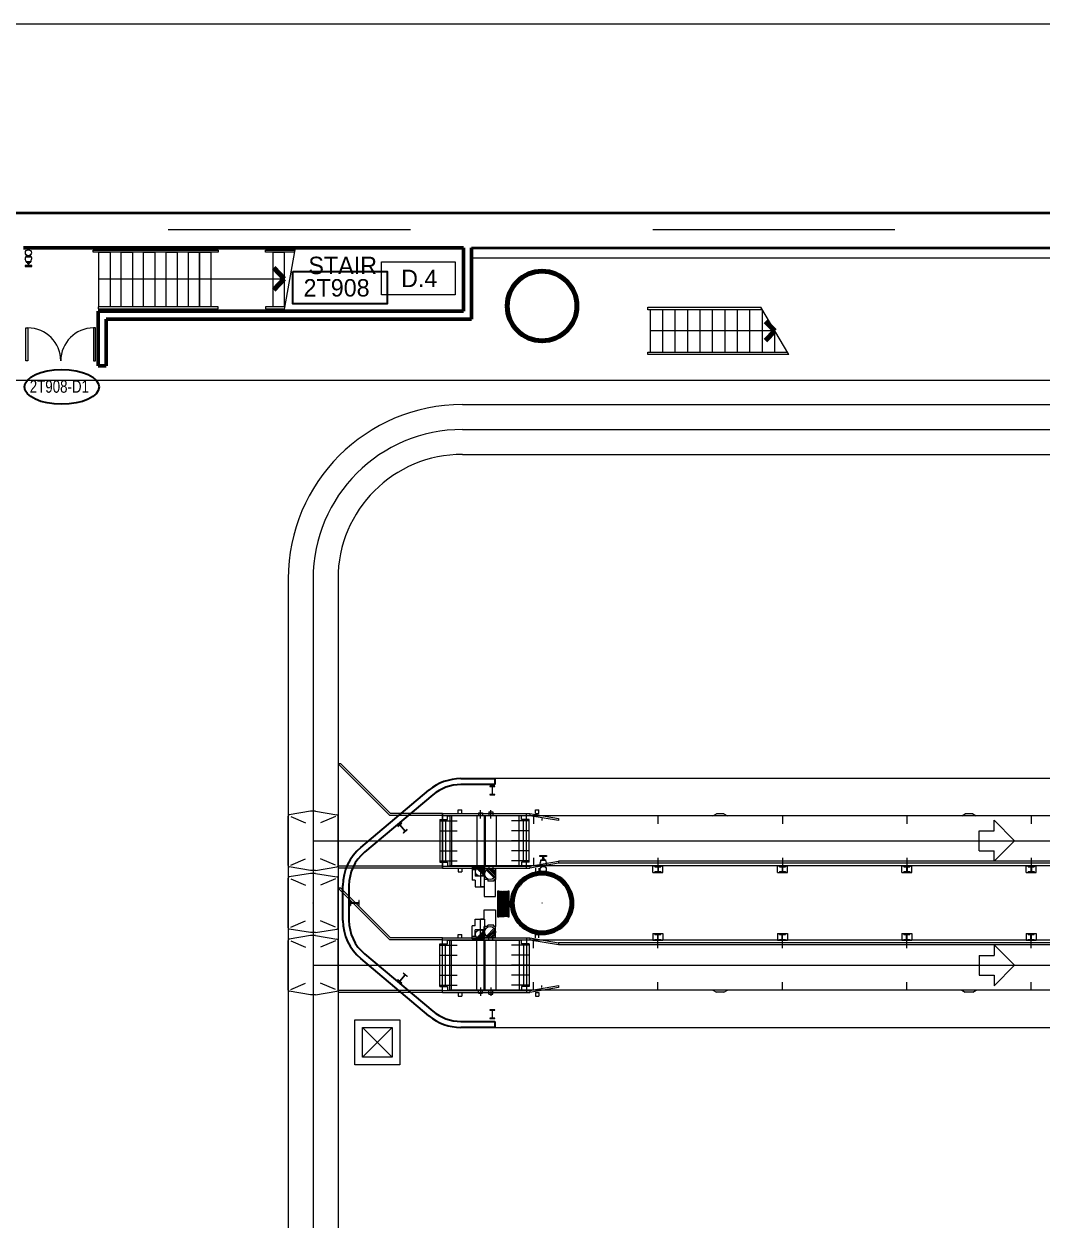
# Model space of a CAD drawing. Header units: metres. Extents: x 1807 to 3745, y 842 to 1968.
# Drawn here: x 3439.59 to 3460.05, y 1565.63 to 1589.67 of the extents above; entities that cross this region are included whole.
import ezdxf
from ezdxf.enums import TextEntityAlignment as Align

# ---------------------------------------------------------------- set-up
doc = ezdxf.new("R2010")
doc.units = ezdxf.units.M
doc.header["$MEASUREMENT"] = 0
doc.linetypes.add('DGN1', pattern=[7.299439, 0, -7.299439])
doc.linetypes.add('DGN2', pattern=[9.732586, 4.866293, -4.866293])
doc.layers.get('0').update_dxf_attribs({"lineweight": 0})
for name, color, linetype, lineweight in [('Level 1', 7, 'Continuous', 0), ('Level 31', 7, 'Continuous', 0), ('Level 33', 7, 'Continuous', 0), ('Primary Door', 7, 'Continuous', 0), ('TRIRIGA DOOR BOX', 7, 'Continuous', 0)]:
    doc.layers.add(name, color=color, linetype=linetype, lineweight=lineweight)
doc.styles.add('Style-CHAR_FAST_FONT', font='CHAR_FAST_FONT.shx', dxfattribs={"height": 0.2})

# ---------------------------------------------------------------- blocks, each defined once
blk = doc.blocks.new('AnonymusCell_224')
at = {"layer": 'Primary Door', "color": 7, "linetype": 'Continuous', "lineweight": 30}
blk.add_ellipse((0, 0), major_axis=(0.75, 0), ratio=0.466667, dxfattribs=at)
at = {"layer": 'Primary Door', "color": 7, "linetype": 'Continuous', "lineweight": 30, "style": 'Style-CHAR_FAST_FONT', "width": 0.799986}
blk.add_text('2T908-D1', height=0.25, dxfattribs=at).set_placement((-0.643, 0.133), align=Align.TOP_LEFT)
blk = doc.blocks.new('RFNUM4_8')
at = {"layer": 'Level 33', "color": 7, "linetype": 'Continuous', "lineweight": 13}
blk.add_lwpolyline([(0.00222, -0.00221), (-0.00763, -0.00221), (-0.00763, 0.00221), (0.00222, 0.00221)], close=True, dxfattribs=at)
at = {"layer": 'Level 33', "color": 7, "linetype": 'Continuous', "lineweight": 13, "style": 'Style-CHAR_FAST_FONT'}
blk.add_text(' D.4', height=0.002333, rotation=180, dxfattribs=at).set_placement((-0.00238, 0), align=Align.MIDDLE_CENTER)

msp = doc.modelspace()

# ---------------------------------------------------------------- linework, layer by layer
at = {"layer": 'Level 1', "color": 7, "linetype": 'Continuous', "lineweight": 13}
for p, q in [((3405.77, 1589.67), (3524.2, 1589.67)), ((3452.127, 1583.925), (3452.127, 1583.975)), ((3452.127, 1583.975), (3454.398, 1583.975)), ((3454.956, 1583.023), (3454.398, 1583.975)), ((3454.427, 1583.925), (3452.127, 1583.925)), ((3452.177, 1583.073), (3452.177, 1583.925)), ((3452.427, 1583.073), (3452.427, 1583.925)), ((3452.677, 1583.073), (3452.677, 1583.925)), ((3452.927, 1583.073), (3452.927, 1583.925)), ((3453.177, 1583.073), (3453.177, 1583.925)), ((3453.427, 1583.073), (3453.427, 1583.925)), ((3453.677, 1583.073), (3453.677, 1583.925)), ((3453.927, 1583.073), (3453.927, 1583.925)), ((3454.177, 1583.073), (3454.177, 1583.925)), ((3454.427, 1583.073), (3454.427, 1583.925)), ((3454.677, 1583.073), (3454.677, 1583.499)), ((3452.127, 1583.023), (3452.127, 1583.073)), ((3452.127, 1583.073), (3454.927, 1583.073)), ((3454.956, 1583.023), (3452.127, 1583.023)), ((3449.05, 1574.35), (3448.949, 1574.35)), ((3448.949, 1574.35), (3448.949, 1574.342)), ((3448.949, 1574.342), (3448.99, 1574.342)), ((3448.997, 1574.334), (3448.997, 1574.188)), ((3449.002, 1574.188), (3449.002, 1574.334)), ((3449.009, 1574.342), (3449.05, 1574.342)), ((3449.05, 1574.342), (3449.05, 1574.35)), ((3448.99, 1574.18), (3448.949, 1574.18)), ((3448.949, 1574.18), (3448.949, 1574.172)), ((3448.949, 1574.172), (3449.05, 1574.172)), ((3449.05, 1574.18), (3449.009, 1574.18)), ((3449.05, 1574.172), (3449.05, 1574.18)), ((3447.177, 1573.609), (3447.1, 1573.543)), ((3447.1, 1573.543), (3447.105, 1573.537)), ((3447.105, 1573.537), (3447.136, 1573.564)), ((3447.147, 1573.563), (3447.241, 1573.45)), ((3447.245, 1573.453), (3447.15, 1573.566)), ((3447.151, 1573.576), (3447.183, 1573.603)), ((3447.183, 1573.603), (3447.177, 1573.609)), ((3447.24, 1573.439), (3447.209, 1573.413)), ((3447.209, 1573.413), (3447.214, 1573.407)), ((3447.214, 1573.407), (3447.292, 1573.472)), ((3447.287, 1573.479), (3447.255, 1573.452)), ((3447.292, 1573.472), (3447.287, 1573.479)), ((3449.114, 1571.716), (3449.114, 1572.246)), ((3449.114, 1572.246), (3449.129, 1572.246)), ((3449.129, 1572.246), (3449.129, 1571.716)), ((3449.319, 1571.716), (3449.319, 1572.246)), ((3449.319, 1572.246), (3449.333, 1572.246)), ((3449.333, 1572.246), (3449.333, 1571.716)), ((3446.15, 1572.051), (3446.15, 1571.949)), ((3446.158, 1572.051), (3446.15, 1572.051)), ((3446.15, 1571.949), (3446.158, 1571.949)), ((3446.158, 1572.01), (3446.158, 1572.051)), ((3446.158, 1571.949), (3446.158, 1571.99)), ((3446.312, 1572.002), (3446.166, 1572.002)), ((3446.166, 1571.998), (3446.312, 1571.998)), ((3446.328, 1572.051), (3446.32, 1572.051)), ((3446.32, 1572.051), (3446.32, 1572.01)), ((3446.32, 1571.99), (3446.32, 1571.949)), ((3446.32, 1571.949), (3446.328, 1571.949)), ((3446.328, 1571.949), (3446.328, 1572.051)), ((3449.129, 1571.716), (3449.114, 1571.716)), ((3449.333, 1571.716), (3449.319, 1571.716)), ((3447.147, 1570.437), (3447.241, 1570.55)), ((3447.245, 1570.547), (3447.15, 1570.434)), ((3447.209, 1570.587), (3447.214, 1570.593)), ((3447.24, 1570.561), (3447.209, 1570.587)), ((3447.214, 1570.593), (3447.292, 1570.528)), ((3447.287, 1570.521), (3447.255, 1570.548)), ((3447.292, 1570.528), (3447.287, 1570.521)), ((3447.1, 1570.457), (3447.105, 1570.463)), ((3447.177, 1570.391), (3447.1, 1570.457)), ((3447.105, 1570.463), (3447.136, 1570.436)), ((3447.151, 1570.424), (3447.183, 1570.397)), ((3447.183, 1570.397), (3447.177, 1570.391)), ((3449.05, 1569.856), (3448.949, 1569.856)), ((3448.949, 1569.856), (3448.949, 1569.848)), ((3448.949, 1569.848), (3448.989, 1569.848)), ((3448.997, 1569.84), (3448.997, 1569.693)), ((3449.002, 1569.693), (3449.002, 1569.84)), ((3449.009, 1569.848), (3449.05, 1569.848)), ((3449.05, 1569.848), (3449.05, 1569.856)), ((3448.989, 1569.686), (3448.949, 1569.686)), ((3448.949, 1569.686), (3448.949, 1569.678)), ((3448.949, 1569.678), (3449.05, 1569.678)), ((3449.05, 1569.686), (3449.009, 1569.686)), ((3449.05, 1569.678), (3449.05, 1569.686)), ((3446.39, 1569.5), (3446.99, 1569.5)), ((3446.39, 1568.9), (3446.39, 1569.5)), ((3446.99, 1569.5), (3446.99, 1568.9)), ((3446.99, 1568.9), (3446.39, 1568.9))]:
    msp.add_line(p, q, dxfattribs=at)
at = {"layer": 'Level 1', "color": 7, "linetype": 'Continuous', "lineweight": 40}
for p, q in [((3403.57, 1585.87), (3521.2, 1585.87)), ((3448.58, 1585.17), (3474, 1585.17))]:
    msp.add_line(p, q, dxfattribs=at)
at = {"layer": 'Level 1', "color": 7, "linetype": 'DGN2', "lineweight": 0}
msp.add_line((3403.56, 1585.54), (3559.49, 1585.54), dxfattribs=at)
at = {"layer": 'Level 1', "color": 7, "linetype": 'Continuous', "lineweight": 53}
for p, q in [((3439.58, 1585.17), (3448.42, 1585.17)), ((3448.42, 1583.895), (3448.42, 1585.17)), ((3448.58, 1583.735), (3448.58, 1585.17)), ((3441.08, 1583.895), (3448.42, 1583.895)), ((3441.08, 1582.8), (3441.08, 1583.895)), ((3448.58, 1583.735), (3441.24, 1583.735)), ((3441.24, 1583.735), (3441.24, 1582.8)), ((3441.24, 1582.8), (3441.08, 1582.8))]:
    msp.add_line(p, q, dxfattribs=at)
at = {"layer": 'Level 1', "color": 7, "linetype": 'Continuous', "lineweight": 0}
for p, q in [((3441.32, 1585.17), (3441.095, 1585.17)), ((3441.095, 1585.17), (3441.095, 1585.12)), ((3441.32, 1585.12), (3441.32, 1585.17)), ((3441.77, 1585.17), (3441.545, 1585.17)), ((3441.545, 1585.17), (3441.545, 1585.12)), ((3441.77, 1585.12), (3441.77, 1585.17)), ((3442.22, 1585.17), (3441.995, 1585.17)), ((3441.995, 1585.17), (3441.995, 1585.12)), ((3442.22, 1585.12), (3442.22, 1585.17)), ((3442.67, 1585.17), (3442.445, 1585.17)), ((3442.445, 1585.17), (3442.445, 1585.12)), ((3442.67, 1585.12), (3442.67, 1585.17)), ((3443.12, 1585.17), (3442.895, 1585.17)), ((3442.895, 1585.17), (3442.895, 1585.12)), ((3443.12, 1585.12), (3443.12, 1585.17)), ((3443.345, 1585.17), (3443.12, 1585.17)), ((3443.12, 1585.17), (3443.12, 1585.12)), ((3443.345, 1585.12), (3443.345, 1585.17)), ((3444.82, 1585.17), (3444.595, 1585.17)), ((3444.595, 1585.17), (3444.595, 1585.12)), ((3444.82, 1583.895), (3445.045, 1585.17)), ((3444.82, 1585.12), (3444.82, 1585.17)), ((3439.633, 1584.99), (3439.633, 1585.005)), ((3439.642, 1585.007), (3439.642, 1585.024)), ((3439.662, 1584.99), (3439.662, 1585.005)), ((3439.698, 1584.99), (3439.698, 1585.005)), ((3439.718, 1585.024), (3439.718, 1585.007)), ((3439.727, 1585.005), (3439.727, 1585.005)), ((3439.727, 1585.005), (3439.727, 1584.99)), ((3440.98, 1585.08), (3440.98, 1585.12)), ((3440.98, 1585.12), (3443.495, 1585.12)), ((3443.495, 1585.08), (3440.98, 1585.08)), ((3441.095, 1585.12), (3441.32, 1585.12)), ((3441.095, 1585.08), (3441.32, 1585.08)), ((3441.095, 1583.985), (3441.095, 1585.08)), ((3441.32, 1585.08), (3441.32, 1583.985)), ((3441.545, 1585.12), (3441.77, 1585.12)), ((3441.545, 1585.08), (3441.77, 1585.08)), ((3441.545, 1583.985), (3441.545, 1585.08)), ((3441.77, 1585.08), (3441.77, 1583.985)), ((3441.995, 1585.12), (3442.22, 1585.12)), ((3441.995, 1585.08), (3442.22, 1585.08)), ((3441.995, 1583.985), (3441.995, 1585.08)), ((3442.22, 1585.08), (3442.22, 1583.985)), ((3442.445, 1585.12), (3442.67, 1585.12)), ((3442.445, 1585.08), (3442.67, 1585.08)), ((3442.445, 1583.985), (3442.445, 1585.08)), ((3442.67, 1585.08), (3442.67, 1583.985)), ((3442.895, 1585.12), (3443.12, 1585.12)), ((3442.895, 1585.08), (3443.12, 1585.08)), ((3442.895, 1583.985), (3442.895, 1585.08)), ((3443.12, 1585.12), (3443.345, 1585.12)), ((3443.12, 1585.08), (3443.12, 1583.985)), ((3443.12, 1585.08), (3443.345, 1585.08)), ((3443.12, 1583.985), (3443.12, 1585.08)), ((3443.345, 1585.08), (3443.345, 1583.985)), ((3443.495, 1585.12), (3443.495, 1585.08)), ((3444.445, 1585.12), (3445.036, 1585.12)), ((3444.445, 1585.08), (3444.445, 1585.12)), ((3445.029, 1585.08), (3444.445, 1585.08)), ((3444.595, 1585.12), (3444.82, 1585.12)), ((3444.595, 1585.08), (3444.82, 1585.08)), ((3444.595, 1583.985), (3444.595, 1585.08)), ((3444.82, 1585.08), (3444.82, 1583.985)), ((3448.58, 1584.97), (3511.42, 1584.97)), ((3439.747, 1584.813), (3439.613, 1584.813)), ((3439.613, 1584.813), (3439.613, 1584.793)), ((3439.613, 1584.793), (3439.747, 1584.793)), ((3439.727, 1584.89), (3439.633, 1584.89)), ((3439.633, 1584.89), (3439.633, 1584.88)), ((3439.633, 1584.88), (3439.727, 1584.88)), ((3439.702, 1584.88), (3439.657, 1584.88)), ((3439.657, 1584.88), (3439.657, 1584.871)), ((3439.673, 1584.848), (3439.668, 1584.848)), ((3439.669, 1584.868), (3439.669, 1584.88)), ((3439.688, 1584.848), (3439.673, 1584.848)), ((3439.673, 1584.848), (3439.673, 1584.813)), ((3439.673, 1584.813), (3439.688, 1584.813)), ((3439.692, 1584.848), (3439.688, 1584.848)), ((3439.688, 1584.813), (3439.688, 1584.848)), ((3439.691, 1584.868), (3439.691, 1584.88)), ((3439.702, 1584.868), (3439.702, 1584.88)), ((3439.727, 1584.88), (3439.727, 1584.89)), ((3439.747, 1584.793), (3439.747, 1584.813)), ((3441.095, 1584.545), (3444.82, 1584.545)), ((3443.495, 1583.985), (3441.08, 1583.985)), ((3441.08, 1583.985), (3441.08, 1583.945)), ((3441.32, 1583.985), (3441.095, 1583.985)), ((3441.77, 1583.985), (3441.545, 1583.985)), ((3442.22, 1583.985), (3441.995, 1583.985)), ((3442.67, 1583.985), (3442.445, 1583.985)), ((3443.12, 1583.985), (3442.895, 1583.985)), ((3443.345, 1583.985), (3443.12, 1583.985)), ((3443.495, 1583.945), (3443.495, 1583.985)), ((3444.836, 1583.985), (3444.445, 1583.985)), ((3444.445, 1583.985), (3444.445, 1583.945)), ((3444.82, 1583.985), (3444.595, 1583.985)), ((3441.08, 1583.945), (3443.495, 1583.945)), ((3441.095, 1583.945), (3441.32, 1583.945)), ((3441.095, 1583.895), (3441.095, 1583.945)), ((3441.32, 1583.895), (3441.095, 1583.895)), ((3441.32, 1583.945), (3441.32, 1583.895)), ((3441.545, 1583.945), (3441.77, 1583.945)), ((3441.545, 1583.895), (3441.545, 1583.945)), ((3441.77, 1583.895), (3441.545, 1583.895)), ((3441.77, 1583.945), (3441.77, 1583.895)), ((3441.995, 1583.945), (3442.22, 1583.945)), ((3441.995, 1583.895), (3441.995, 1583.945)), ((3442.22, 1583.895), (3441.995, 1583.895)), ((3442.22, 1583.945), (3442.22, 1583.895)), ((3442.445, 1583.945), (3442.67, 1583.945)), ((3442.445, 1583.895), (3442.445, 1583.945)), ((3442.67, 1583.895), (3442.445, 1583.895)), ((3442.67, 1583.945), (3442.67, 1583.895)), ((3442.895, 1583.945), (3443.12, 1583.945)), ((3442.895, 1583.895), (3442.895, 1583.945)), ((3443.12, 1583.895), (3442.895, 1583.895)), ((3443.12, 1583.945), (3443.12, 1583.895)), ((3443.12, 1583.945), (3443.345, 1583.945)), ((3443.12, 1583.895), (3443.12, 1583.945)), ((3443.345, 1583.895), (3443.12, 1583.895)), ((3443.345, 1583.945), (3443.345, 1583.895)), ((3444.445, 1583.945), (3444.829, 1583.945)), ((3444.595, 1583.945), (3444.82, 1583.945)), ((3444.595, 1583.895), (3444.595, 1583.945)), ((3444.82, 1583.895), (3444.595, 1583.895)), ((3444.82, 1583.945), (3444.82, 1583.895)), ((3439.63, 1583.56), (3439.67, 1583.56)), ((3439.63, 1582.9), (3439.63, 1583.56)), ((3439.67, 1583.56), (3439.67, 1582.9)), ((3441.03, 1583.56), (3440.99, 1583.56)), ((3440.99, 1583.56), (3440.99, 1582.9)), ((3441.03, 1582.9), (3441.03, 1583.56)), ((3454.677, 1583.499), (3452.177, 1583.499)), ((3439.67, 1582.9), (3439.63, 1582.9)), ((3440.99, 1582.9), (3441.03, 1582.9)), ((3520.7, 1582.5), (3403.17, 1582.5)), ((3448.4, 1582.018), (3511.6, 1582.018)), ((3448.4, 1581.018), (3511.6, 1581.018)), ((3444.9, 1578.518), (3444.9, 1447.459)), ((3445.9, 1578.518), (3445.9, 1447.459)), ((3446.94, 1573.76), (3445.9, 1574.8)), ((3445.957, 1574.8), (3445.9, 1574.8)), ((3446.957, 1573.8), (3445.957, 1574.8)), ((3473.73, 1574.5), (3448.37, 1574.5)), ((3447.727, 1574.266), (3446.357, 1573.116)), ((3445.399, 1573.874), (3445.401, 1573.876)), ((3445.401, 1573.874), (3445.399, 1573.876)), ((3448.315, 1573.8), (3448.315, 1573.87)), ((3448.315, 1573.87), (3448.385, 1573.87)), ((3448.385, 1573.8), (3448.385, 1573.87)), ((3449.868, 1573.8), (3449.868, 1573.87)), ((3449.868, 1573.87), (3449.938, 1573.87)), ((3449.938, 1573.8), (3449.938, 1573.87)), ((3444.9, 1572.751), (3444.9, 1573.749)), ((3445.35, 1573.845), (3444.921, 1573.773)), ((3444.95, 1573.738), (3445.25, 1573.611)), ((3445.45, 1573.845), (3445.35, 1573.845)), ((3445.45, 1573.845), (3445.879, 1573.773)), ((3445.85, 1573.738), (3445.55, 1573.611)), ((3445.9, 1572.751), (3445.9, 1573.749)), ((3445.9, 1572.751), (3445.9, 1573.749)), ((3447.28, 1573.76), (3446.94, 1573.76)), ((3447.28, 1573.8), (3446.957, 1573.8)), ((3448, 1573.8), (3447.28, 1573.8)), ((3448, 1573.76), (3447.28, 1573.76)), ((3447.947, 1573.68), (3447.947, 1572.82)), ((3447.947, 1573.68), (3448.097, 1573.68)), ((3447.947, 1573.65), (3448.297, 1573.65)), ((3448, 1573.8), (3449.754, 1573.8)), ((3448, 1572.7), (3448, 1573.8)), ((3448, 1573.76), (3449.69, 1573.76)), ((3448.097, 1573.75), (3448.147, 1573.75)), ((3448.097, 1573.68), (3448.097, 1573.75)), ((3473.953, 1573.75), (3448.147, 1573.75)), ((3448.689, 1573.76), (3448.839, 1573.76)), ((3448.724, 1573.81), (3448.804, 1573.81)), ((3448.724, 1573.81), (3448.724, 1573.76)), ((3448.804, 1573.81), (3448.804, 1573.76)), ((3448.868, 1573.76), (3449.068, 1573.76)), ((3448.928, 1573.83), (3448.928, 1573.76)), ((3448.928, 1573.83), (3449.008, 1573.83)), ((3449.008, 1573.83), (3449.008, 1573.76)), ((3449.739, 1573.65), (3449.389, 1573.65)), ((3449.589, 1573.75), (3449.539, 1573.75)), ((3449.589, 1573.68), (3449.589, 1573.75)), ((3449.739, 1573.68), (3449.589, 1573.68)), ((3449.739, 1572.82), (3449.739, 1573.68)), ((3449.754, 1573.8), (3450.328, 1573.7)), ((3449.754, 1573.8), (3449.754, 1573.75)), ((3450.328, 1573.66), (3449.754, 1573.75)), ((3449.828, 1573.75), (3449.828, 1573.59)), ((3449.868, 1573.8), (3449.938, 1573.8)), ((3449.998, 1573.7), (3449.998, 1573.66)), ((3450.328, 1573.7), (3450.328, 1573.66)), ((3452.328, 1573.75), (3452.328, 1573.59)), ((3453.434, 1573.75), (3453.503, 1573.79)), ((3453.653, 1573.79), (3453.503, 1573.79)), ((3453.653, 1573.79), (3453.723, 1573.75)), ((3454.828, 1573.75), (3454.828, 1573.59)), ((3457.328, 1573.75), (3457.328, 1573.59)), ((3458.434, 1573.75), (3458.503, 1573.79)), ((3458.653, 1573.79), (3458.503, 1573.79)), ((3458.653, 1573.79), (3458.723, 1573.75)), ((3459.084, 1573.662), (3459.494, 1573.252)), ((3459.084, 1573.452), (3459.084, 1573.662)), ((3459.828, 1573.75), (3459.828, 1573.59)), ((3447.947, 1573.45), (3448.297, 1573.45)), ((3449.739, 1573.45), (3449.389, 1573.45)), ((3458.784, 1573.052), (3458.784, 1573.452)), ((3458.784, 1573.452), (3459.084, 1573.452)), ((3445.399, 1573.251), (3445.401, 1573.249)), ((3445.399, 1573.249), (3445.401, 1573.251)), ((3445.399, 1573.249), (3445.401, 1573.251)), ((3445.401, 1573.249), (3445.399, 1573.251)), ((3447.279, 1573.251), (3447.281, 1573.249)), ((3447.279, 1573.249), (3447.281, 1573.251)), ((3447.947, 1573.25), (3448.297, 1573.25)), ((3449.739, 1573.25), (3449.389, 1573.25)), ((3459.084, 1572.842), (3459.494, 1573.252)), ((3447.947, 1573.05), (3448.297, 1573.05)), ((3449.739, 1573.05), (3449.389, 1573.05)), ((3449.828, 1572.91), (3449.828, 1572.75)), ((3449.956, 1572.934), (3449.956, 1572.954)), ((3449.956, 1572.954), (3450.091, 1572.954)), ((3450.091, 1572.934), (3449.956, 1572.934)), ((3450.016, 1572.899), (3450.012, 1572.899)), ((3450.016, 1572.899), (3450.016, 1572.934)), ((3450.016, 1572.934), (3450.031, 1572.934)), ((3450.031, 1572.899), (3450.016, 1572.899)), ((3450.031, 1572.934), (3450.031, 1572.899)), ((3450.036, 1572.899), (3450.031, 1572.899)), ((3450.091, 1572.954), (3450.091, 1572.934)), ((3452.328, 1572.91), (3452.328, 1572.75)), ((3454.828, 1572.91), (3454.828, 1572.75)), ((3457.328, 1572.91), (3457.328, 1572.75)), ((3458.784, 1573.052), (3459.084, 1573.052)), ((3459.084, 1572.842), (3459.084, 1573.052)), ((3459.828, 1572.91), (3459.828, 1572.75)), ((3445.35, 1572.655), (3444.921, 1572.727)), ((3444.95, 1572.762), (3445.25, 1572.889)), ((3445.45, 1572.655), (3445.35, 1572.655)), ((3445.45, 1572.655), (3445.879, 1572.727)), ((3445.85, 1572.762), (3445.55, 1572.889)), ((3447.28, 1572.74), (3445.9, 1572.74)), ((3447.28, 1572.7), (3445.9, 1572.7)), ((3448, 1572.74), (3447.28, 1572.74)), ((3448, 1572.7), (3447.28, 1572.7)), ((3447.947, 1572.85), (3448.297, 1572.85)), ((3447.947, 1572.82), (3448.097, 1572.82)), ((3448, 1572.74), (3449.754, 1572.74)), ((3448, 1572.7), (3449.754, 1572.7)), ((3448.097, 1572.82), (3448.097, 1572.75)), ((3448.097, 1572.75), (3448.147, 1572.75)), ((3473.953, 1572.75), (3448.147, 1572.75)), ((3448.315, 1572.7), (3448.315, 1572.63)), ((3448.385, 1572.7), (3448.385, 1572.63)), ((3448.844, 1572.72), (3448.594, 1572.72)), ((3448.594, 1572.72), (3448.594, 1572.67)), ((3448.654, 1572.67), (3448.594, 1572.67)), ((3448.654, 1572.67), (3448.654, 1572.538)), ((3448.689, 1572.74), (3448.839, 1572.74)), ((3448.821, 1572.568), (3448.692, 1572.697)), ((3448.833, 1572.585), (3448.709, 1572.709)), ((3448.724, 1572.74), (3448.724, 1572.72)), ((3448.841, 1572.607), (3448.73, 1572.717)), ((3448.844, 1572.633), (3448.757, 1572.72)), ((3449.064, 1572.69), (3448.764, 1572.69)), ((3448.764, 1572.69), (3448.764, 1572.63)), ((3448.804, 1572.74), (3448.804, 1572.72)), ((3448.844, 1572.72), (3448.844, 1572.538)), ((3448.868, 1572.74), (3449.068, 1572.74)), ((3449.037, 1572.508), (3448.882, 1572.662)), ((3449.051, 1572.529), (3448.903, 1572.677)), ((3448.928, 1572.74), (3448.928, 1572.69)), ((3449.061, 1572.554), (3448.928, 1572.687)), ((3449.064, 1572.587), (3448.961, 1572.69)), ((3449.008, 1572.74), (3449.008, 1572.69)), ((3449.064, 1572.69), (3449.064, 1572.472)), ((3449.739, 1572.85), (3449.389, 1572.85)), ((3449.589, 1572.75), (3449.539, 1572.75)), ((3449.739, 1572.82), (3449.589, 1572.82)), ((3449.589, 1572.82), (3449.589, 1572.75)), ((3449.754, 1572.74), (3450.328, 1572.84)), ((3450.328, 1572.8), (3449.754, 1572.7)), ((3449.754, 1572.74), (3449.754, 1572.7)), ((3449.868, 1572.7), (3449.868, 1572.63)), ((3449.938, 1572.7), (3449.938, 1572.63)), ((3449.976, 1572.857), (3449.976, 1572.867)), ((3449.976, 1572.867), (3450.071, 1572.867)), ((3450.071, 1572.857), (3449.976, 1572.857)), ((3449.976, 1572.757), (3449.976, 1572.742)), ((3449.985, 1572.739), (3449.985, 1572.723)), ((3450.001, 1572.867), (3450.001, 1572.876)), ((3450.046, 1572.867), (3450.001, 1572.867)), ((3450.005, 1572.757), (3450.005, 1572.742)), ((3450.013, 1572.879), (3450.013, 1572.867)), ((3450.034, 1572.879), (3450.034, 1572.867)), ((3450.042, 1572.757), (3450.042, 1572.742)), ((3450.046, 1572.879), (3450.046, 1572.867)), ((3450.062, 1572.723), (3450.062, 1572.739)), ((3450.07, 1572.742), (3450.071, 1572.742)), ((3450.071, 1572.867), (3450.071, 1572.857)), ((3450.071, 1572.742), (3450.071, 1572.757)), ((3469.918, 1572.84), (3450.328, 1572.84)), ((3450.328, 1572.84), (3450.328, 1572.8)), ((3469.328, 1572.8), (3450.328, 1572.8)), ((3452.228, 1572.616), (3452.228, 1572.75)), ((3452.228, 1572.75), (3452.428, 1572.75)), ((3452.268, 1572.74), (3452.388, 1572.74)), ((3452.268, 1572.74), (3452.268, 1572.73)), ((3452.268, 1572.73), (3452.323, 1572.73)), ((3452.288, 1572.75), (3452.288, 1572.74)), ((3452.323, 1572.73), (3452.323, 1572.636)), ((3452.333, 1572.73), (3452.388, 1572.73)), ((3452.333, 1572.73), (3452.333, 1572.636)), ((3452.368, 1572.75), (3452.368, 1572.74)), ((3452.388, 1572.74), (3452.388, 1572.73)), ((3452.428, 1572.616), (3452.428, 1572.75)), ((3454.728, 1572.616), (3454.728, 1572.75)), ((3454.728, 1572.75), (3454.928, 1572.75)), ((3454.768, 1572.74), (3454.888, 1572.74)), ((3454.768, 1572.74), (3454.768, 1572.73)), ((3454.768, 1572.73), (3454.823, 1572.73)), ((3454.788, 1572.75), (3454.788, 1572.74)), ((3454.823, 1572.73), (3454.823, 1572.636)), ((3454.833, 1572.73), (3454.888, 1572.73)), ((3454.833, 1572.73), (3454.833, 1572.636)), ((3454.868, 1572.75), (3454.868, 1572.74)), ((3454.888, 1572.74), (3454.888, 1572.73)), ((3454.928, 1572.616), (3454.928, 1572.75)), ((3457.228, 1572.616), (3457.228, 1572.75)), ((3457.228, 1572.75), (3457.428, 1572.75)), ((3457.268, 1572.74), (3457.388, 1572.74)), ((3457.268, 1572.74), (3457.268, 1572.73)), ((3457.268, 1572.73), (3457.323, 1572.73)), ((3457.288, 1572.75), (3457.288, 1572.74)), ((3457.323, 1572.73), (3457.323, 1572.636)), ((3457.333, 1572.73), (3457.388, 1572.73)), ((3457.333, 1572.73), (3457.333, 1572.636)), ((3457.368, 1572.75), (3457.368, 1572.74)), ((3457.388, 1572.74), (3457.388, 1572.73)), ((3457.428, 1572.616), (3457.428, 1572.75)), ((3459.728, 1572.616), (3459.728, 1572.75)), ((3459.728, 1572.75), (3459.928, 1572.75)), ((3459.768, 1572.74), (3459.888, 1572.74)), ((3459.768, 1572.74), (3459.768, 1572.73)), ((3459.768, 1572.73), (3459.823, 1572.73)), ((3459.788, 1572.75), (3459.788, 1572.74)), ((3459.823, 1572.73), (3459.823, 1572.636)), ((3459.833, 1572.73), (3459.888, 1572.73)), ((3459.833, 1572.73), (3459.833, 1572.636)), ((3459.868, 1572.75), (3459.868, 1572.74)), ((3459.888, 1572.74), (3459.888, 1572.73)), ((3459.928, 1572.616), (3459.928, 1572.75)), ((3444.9, 1571.501), (3444.9, 1572.499)), ((3445.35, 1572.595), (3444.921, 1572.523)), ((3444.95, 1572.488), (3445.25, 1572.361)), ((3445.45, 1572.595), (3445.35, 1572.595)), ((3445.399, 1572.624), (3445.401, 1572.626)), ((3445.401, 1572.624), (3445.399, 1572.626)), ((3445.45, 1572.595), (3445.879, 1572.523)), ((3445.85, 1572.488), (3445.55, 1572.361)), ((3445.9, 1571.501), (3445.9, 1572.499)), ((3445.9, 1571.501), (3445.9, 1572.499)), ((3448.315, 1572.63), (3448.385, 1572.63)), ((3448.844, 1572.538), (3448.654, 1572.538)), ((3448.836, 1572.63), (3448.764, 1572.63)), ((3448.836, 1572.63), (3448.836, 1572.472)), ((3448.908, 1572.472), (3448.836, 1572.472)), ((3448.908, 1572.472), (3448.908, 1572.442)), ((3449.028, 1572.442), (3448.908, 1572.442)), ((3449.064, 1572.472), (3449.028, 1572.472)), ((3449.028, 1572.472), (3449.028, 1572.442)), ((3449.868, 1572.63), (3449.938, 1572.63)), ((3452.228, 1572.616), (3452.428, 1572.616)), ((3452.268, 1572.636), (3452.268, 1572.626)), ((3452.268, 1572.636), (3452.323, 1572.636)), ((3452.268, 1572.626), (3452.388, 1572.626)), ((3452.333, 1572.636), (3452.388, 1572.636)), ((3452.388, 1572.636), (3452.388, 1572.626)), ((3454.728, 1572.616), (3454.928, 1572.616)), ((3454.768, 1572.636), (3454.768, 1572.626)), ((3454.768, 1572.636), (3454.823, 1572.636)), ((3454.768, 1572.626), (3454.888, 1572.626)), ((3454.833, 1572.636), (3454.888, 1572.636)), ((3454.888, 1572.636), (3454.888, 1572.626)), ((3457.228, 1572.616), (3457.428, 1572.616)), ((3457.268, 1572.636), (3457.268, 1572.626)), ((3457.268, 1572.636), (3457.323, 1572.636)), ((3457.268, 1572.626), (3457.388, 1572.626)), ((3457.333, 1572.636), (3457.388, 1572.636)), ((3457.388, 1572.636), (3457.388, 1572.626)), ((3459.728, 1572.616), (3459.928, 1572.616)), ((3459.768, 1572.636), (3459.768, 1572.626)), ((3459.768, 1572.636), (3459.823, 1572.636)), ((3459.768, 1572.626), (3459.888, 1572.626)), ((3459.833, 1572.636), (3459.888, 1572.636)), ((3459.888, 1572.636), (3459.888, 1572.626)), ((3446.94, 1571.26), (3445.9, 1572.3)), ((3445.957, 1572.3), (3445.9, 1572.3)), ((3446.957, 1571.3), (3445.957, 1572.3)), ((3446, 1572.35), (3446, 1571.65)), ((3449.13, 1571.736), (3449.13, 1572.226)), ((3449.149, 1571.736), (3449.149, 1572.226)), ((3449.167, 1571.736), (3449.167, 1572.226)), ((3449.186, 1571.736), (3449.186, 1572.226)), ((3449.204, 1571.736), (3449.204, 1572.226)), ((3449.223, 1571.736), (3449.223, 1572.226)), ((3449.241, 1571.739), (3449.241, 1572.226)), ((3449.241, 1571.739), (3449.241, 1572.226)), ((3449.26, 1571.736), (3449.26, 1572.226)), ((3449.278, 1571.736), (3449.278, 1572.226)), ((3449.297, 1571.736), (3449.297, 1572.226)), ((3449.316, 1571.736), (3449.316, 1572.226)), ((3445.399, 1571.999), (3445.401, 1572.001)), ((3445.401, 1571.999), (3445.399, 1572.001)), ((3449.999, 1572.001), (3450.001, 1571.999)), ((3449.999, 1571.999), (3450.001, 1572.001)), ((3445.35, 1571.405), (3444.921, 1571.477)), ((3444.95, 1571.512), (3445.25, 1571.639)), ((3445.45, 1571.405), (3445.879, 1571.477)), ((3445.85, 1571.512), (3445.55, 1571.639)), ((3448.844, 1571.462), (3448.654, 1571.462)), ((3448.654, 1571.33), (3448.654, 1571.462)), ((3448.836, 1571.37), (3448.836, 1571.528)), ((3448.908, 1571.528), (3448.836, 1571.528)), ((3448.844, 1571.28), (3448.844, 1571.462)), ((3449.037, 1571.492), (3448.882, 1571.337)), ((3449.051, 1571.471), (3448.903, 1571.323)), ((3449.028, 1571.558), (3448.908, 1571.558)), ((3448.908, 1571.528), (3448.908, 1571.558)), ((3449.028, 1571.528), (3449.028, 1571.558)), ((3449.064, 1571.528), (3449.028, 1571.528)), ((3449.064, 1571.31), (3449.064, 1571.528)), ((3444.9, 1570.251), (3444.9, 1571.249)), ((3445.35, 1571.345), (3444.921, 1571.273)), ((3444.95, 1571.238), (3445.25, 1571.111)), ((3445.45, 1571.405), (3445.35, 1571.405)), ((3445.45, 1571.345), (3445.35, 1571.345)), ((3445.399, 1571.374), (3445.401, 1571.376)), ((3445.401, 1571.374), (3445.399, 1571.376)), ((3445.45, 1571.345), (3445.879, 1571.273)), ((3445.85, 1571.238), (3445.55, 1571.111)), ((3445.9, 1570.251), (3445.9, 1571.249)), ((3445.9, 1570.251), (3445.9, 1571.249)), ((3447.28, 1571.26), (3446.94, 1571.26)), ((3447.28, 1571.3), (3446.957, 1571.3)), ((3448, 1571.3), (3447.28, 1571.3)), ((3448, 1571.26), (3447.28, 1571.26)), ((3448, 1571.3), (3449.754, 1571.3)), ((3448, 1570.2), (3448, 1571.3)), ((3448, 1571.26), (3449.754, 1571.26)), ((3448.097, 1571.25), (3448.147, 1571.25)), ((3448.097, 1571.18), (3448.097, 1571.25)), ((3448.147, 1571.25), (3449.562, 1571.25)), ((3448.315, 1571.3), (3448.315, 1571.37)), ((3448.315, 1571.37), (3448.385, 1571.37)), ((3448.385, 1571.3), (3448.385, 1571.37)), ((3448.654, 1571.33), (3448.594, 1571.33)), ((3448.594, 1571.28), (3448.594, 1571.33)), ((3448.844, 1571.28), (3448.594, 1571.28)), ((3448.689, 1571.26), (3448.839, 1571.26)), ((3448.821, 1571.432), (3448.692, 1571.303)), ((3448.833, 1571.414), (3448.709, 1571.291)), ((3448.724, 1571.26), (3448.724, 1571.28)), ((3448.841, 1571.393), (3448.73, 1571.283)), ((3448.844, 1571.366), (3448.757, 1571.28)), ((3448.836, 1571.37), (3448.764, 1571.37)), ((3448.764, 1571.31), (3448.764, 1571.37)), ((3449.064, 1571.31), (3448.764, 1571.31)), ((3448.804, 1571.26), (3448.804, 1571.28)), ((3448.868, 1571.26), (3449.068, 1571.26)), ((3449.061, 1571.446), (3448.928, 1571.313)), ((3448.928, 1571.26), (3448.928, 1571.31)), ((3449.064, 1571.413), (3448.961, 1571.31)), ((3449.008, 1571.26), (3449.008, 1571.31)), ((3449.589, 1571.25), (3449.539, 1571.25)), ((3473.953, 1571.25), (3449.589, 1571.25)), ((3449.589, 1571.18), (3449.589, 1571.25)), ((3449.754, 1571.3), (3450.328, 1571.2)), ((3449.754, 1571.3), (3449.754, 1571.25)), ((3450.328, 1571.16), (3449.754, 1571.25)), ((3449.828, 1571.09), (3449.828, 1571.25)), ((3449.868, 1571.3), (3449.868, 1571.37)), ((3449.868, 1571.37), (3449.938, 1571.37)), ((3449.938, 1571.3), (3449.938, 1571.37)), ((3452.228, 1571.384), (3452.228, 1571.25)), ((3452.228, 1571.384), (3452.428, 1571.384)), ((3452.228, 1571.25), (3452.428, 1571.25)), ((3452.268, 1571.374), (3452.388, 1571.374)), ((3452.268, 1571.364), (3452.268, 1571.374)), ((3452.268, 1571.364), (3452.323, 1571.364)), ((3452.268, 1571.27), (3452.323, 1571.27)), ((3452.268, 1571.26), (3452.268, 1571.27)), ((3452.268, 1571.26), (3452.388, 1571.26)), ((3452.288, 1571.25), (3452.288, 1571.26)), ((3452.323, 1571.27), (3452.323, 1571.364)), ((3452.328, 1571.09), (3452.328, 1571.25)), ((3452.333, 1571.364), (3452.388, 1571.364)), ((3452.333, 1571.27), (3452.333, 1571.364)), ((3452.333, 1571.27), (3452.388, 1571.27)), ((3452.368, 1571.25), (3452.368, 1571.26)), ((3452.388, 1571.364), (3452.388, 1571.374)), ((3452.388, 1571.26), (3452.388, 1571.27)), ((3452.428, 1571.384), (3452.428, 1571.25)), ((3454.728, 1571.384), (3454.728, 1571.25)), ((3454.728, 1571.384), (3454.928, 1571.384)), ((3454.728, 1571.25), (3454.928, 1571.25)), ((3454.768, 1571.374), (3454.888, 1571.374)), ((3454.768, 1571.364), (3454.768, 1571.374)), ((3454.768, 1571.364), (3454.823, 1571.364)), ((3454.768, 1571.27), (3454.823, 1571.27)), ((3454.768, 1571.26), (3454.768, 1571.27)), ((3454.768, 1571.26), (3454.888, 1571.26)), ((3454.788, 1571.25), (3454.788, 1571.26)), ((3454.823, 1571.27), (3454.823, 1571.364)), ((3454.828, 1571.09), (3454.828, 1571.25)), ((3454.833, 1571.364), (3454.888, 1571.364)), ((3454.833, 1571.27), (3454.833, 1571.364)), ((3454.833, 1571.27), (3454.888, 1571.27)), ((3454.868, 1571.25), (3454.868, 1571.26)), ((3454.888, 1571.364), (3454.888, 1571.374)), ((3454.888, 1571.26), (3454.888, 1571.27)), ((3454.928, 1571.384), (3454.928, 1571.25)), ((3457.228, 1571.384), (3457.228, 1571.25)), ((3457.228, 1571.384), (3457.428, 1571.384)), ((3457.228, 1571.25), (3457.428, 1571.25)), ((3457.268, 1571.374), (3457.388, 1571.374)), ((3457.268, 1571.364), (3457.268, 1571.374)), ((3457.268, 1571.364), (3457.323, 1571.364)), ((3457.268, 1571.27), (3457.323, 1571.27)), ((3457.268, 1571.26), (3457.268, 1571.27)), ((3457.268, 1571.26), (3457.388, 1571.26)), ((3457.288, 1571.25), (3457.288, 1571.26)), ((3457.323, 1571.27), (3457.323, 1571.364)), ((3457.328, 1571.09), (3457.328, 1571.25)), ((3457.333, 1571.364), (3457.388, 1571.364)), ((3457.333, 1571.27), (3457.333, 1571.364)), ((3457.333, 1571.27), (3457.388, 1571.27)), ((3457.368, 1571.25), (3457.368, 1571.26)), ((3457.388, 1571.364), (3457.388, 1571.374)), ((3457.388, 1571.26), (3457.388, 1571.27)), ((3457.428, 1571.384), (3457.428, 1571.25)), ((3459.728, 1571.384), (3459.728, 1571.25)), ((3459.728, 1571.384), (3459.928, 1571.384)), ((3459.728, 1571.25), (3459.928, 1571.25)), ((3459.768, 1571.374), (3459.888, 1571.374)), ((3459.768, 1571.364), (3459.768, 1571.374)), ((3459.768, 1571.364), (3459.823, 1571.364)), ((3459.768, 1571.27), (3459.823, 1571.27)), ((3459.768, 1571.26), (3459.768, 1571.27)), ((3459.768, 1571.26), (3459.888, 1571.26)), ((3459.788, 1571.25), (3459.788, 1571.26)), ((3459.823, 1571.27), (3459.823, 1571.364)), ((3459.828, 1571.09), (3459.828, 1571.25)), ((3459.833, 1571.364), (3459.888, 1571.364)), ((3459.833, 1571.27), (3459.833, 1571.364)), ((3459.833, 1571.27), (3459.888, 1571.27)), ((3459.868, 1571.25), (3459.868, 1571.26)), ((3459.888, 1571.364), (3459.888, 1571.374)), ((3459.888, 1571.26), (3459.888, 1571.27)), ((3459.928, 1571.384), (3459.928, 1571.25)), ((3447.947, 1570.32), (3447.947, 1571.18)), ((3447.947, 1571.18), (3448.097, 1571.18)), ((3447.947, 1571.15), (3448.297, 1571.15)), ((3449.739, 1571.15), (3449.389, 1571.15)), ((3449.739, 1571.18), (3449.589, 1571.18)), ((3449.739, 1571.18), (3449.739, 1570.32)), ((3469.328, 1571.2), (3450.328, 1571.2)), ((3450.328, 1571.2), (3450.328, 1571.16)), ((3469.918, 1571.16), (3450.328, 1571.16)), ((3459.084, 1571.158), (3459.494, 1570.748)), ((3459.084, 1571.158), (3459.084, 1570.948)), ((3445.399, 1570.751), (3445.401, 1570.749)), ((3445.399, 1570.749), (3445.401, 1570.751)), ((3445.399, 1570.749), (3445.401, 1570.751)), ((3445.401, 1570.749), (3445.399, 1570.751)), ((3446.357, 1570.884), (3447.727, 1569.734)), ((3447.279, 1570.751), (3447.281, 1570.749)), ((3447.279, 1570.749), (3447.281, 1570.751)), ((3447.947, 1570.95), (3448.297, 1570.95)), ((3447.947, 1570.75), (3448.297, 1570.75)), ((3449.739, 1570.95), (3449.389, 1570.95)), ((3449.739, 1570.75), (3449.389, 1570.75)), ((3458.784, 1570.948), (3458.784, 1570.548)), ((3458.784, 1570.948), (3459.084, 1570.948)), ((3459.084, 1570.338), (3459.494, 1570.748)), ((3447.947, 1570.55), (3448.297, 1570.55)), ((3449.739, 1570.55), (3449.389, 1570.55)), ((3458.784, 1570.548), (3459.084, 1570.548)), ((3459.084, 1570.548), (3459.084, 1570.338)), ((3444.95, 1570.262), (3445.25, 1570.389)), ((3445.85, 1570.262), (3445.55, 1570.389)), ((3447.947, 1570.35), (3448.297, 1570.35)), ((3447.947, 1570.32), (3448.097, 1570.32)), ((3448.097, 1570.32), (3448.097, 1570.25)), ((3448.097, 1570.25), (3448.147, 1570.25)), ((3473.953, 1570.25), (3448.147, 1570.25)), ((3448.17, 1570.25), (3449.562, 1570.25)), ((3449.739, 1570.35), (3449.389, 1570.35)), ((3449.589, 1570.25), (3449.539, 1570.25)), ((3449.739, 1570.32), (3449.589, 1570.32)), ((3449.589, 1570.32), (3449.589, 1570.25)), ((3449.754, 1570.24), (3450.328, 1570.34)), ((3450.328, 1570.3), (3449.754, 1570.2)), ((3449.828, 1570.25), (3449.828, 1570.41)), ((3449.998, 1570.3), (3449.998, 1570.34)), ((3450.328, 1570.34), (3450.328, 1570.3)), ((3452.328, 1570.25), (3452.328, 1570.41)), ((3453.434, 1570.25), (3453.503, 1570.21)), ((3453.653, 1570.21), (3453.723, 1570.25)), ((3454.828, 1570.25), (3454.828, 1570.41)), ((3457.328, 1570.25), (3457.328, 1570.41)), ((3458.434, 1570.25), (3458.503, 1570.21)), ((3458.653, 1570.21), (3458.723, 1570.25)), ((3459.828, 1570.25), (3459.828, 1570.41)), ((3445.35, 1570.155), (3444.921, 1570.226)), ((3445.45, 1570.155), (3445.35, 1570.155)), ((3445.45, 1570.155), (3445.879, 1570.226)), ((3447.28, 1570.24), (3445.9, 1570.24)), ((3447.28, 1570.2), (3445.9, 1570.2)), ((3448, 1570.24), (3447.28, 1570.24)), ((3448, 1570.2), (3447.28, 1570.2)), ((3448, 1570.24), (3449.754, 1570.24)), ((3448, 1570.2), (3449.754, 1570.2)), ((3448.315, 1570.2), (3448.315, 1570.13)), ((3448.315, 1570.13), (3448.385, 1570.13)), ((3448.385, 1570.2), (3448.385, 1570.13)), ((3448.689, 1570.24), (3448.839, 1570.24)), ((3448.724, 1570.19), (3448.724, 1570.24)), ((3448.724, 1570.19), (3448.804, 1570.19)), ((3448.804, 1570.19), (3448.804, 1570.24)), ((3448.868, 1570.24), (3449.068, 1570.24)), ((3448.928, 1570.17), (3448.928, 1570.24)), ((3448.928, 1570.17), (3449.008, 1570.17)), ((3449.008, 1570.17), (3449.008, 1570.24)), ((3449.754, 1570.24), (3449.754, 1570.2)), ((3449.868, 1570.2), (3449.938, 1570.2)), ((3449.868, 1570.2), (3449.868, 1570.13)), ((3449.868, 1570.13), (3449.938, 1570.13)), ((3449.938, 1570.2), (3449.938, 1570.13)), ((3453.653, 1570.21), (3453.503, 1570.21)), ((3458.653, 1570.21), (3458.503, 1570.21)), ((3446.24, 1569.65), (3447.14, 1569.65)), ((3446.24, 1568.75), (3446.24, 1569.65)), ((3447.14, 1569.65), (3447.14, 1568.75)), ((3446.39, 1569.5), (3446.99, 1568.9)), ((3446.99, 1569.5), (3446.39, 1568.9)), ((3448.37, 1569.5), (3473.73, 1569.5)), ((3447.14, 1568.75), (3446.24, 1568.75))]:
    msp.add_line(p, q, dxfattribs=at)
at = {"layer": 'Level 1', "color": 7, "linetype": 'Continuous', "lineweight": 70}
for p, q in [((3444.608, 1584.768), (3444.82, 1584.545)), ((3444.82, 1584.545), (3444.608, 1584.322)), ((3454.488, 1583.688), (3454.677, 1583.499)), ((3454.677, 1583.499), (3454.488, 1583.31))]:
    msp.add_line(p, q, dxfattribs=at)
at = {"layer": 'Level 1', "color": 7, "linetype": 'Continuous', "lineweight": 0, "ltscale": 4}
for p, q in [((3448.4, 1581.518), (3511.6, 1581.518)), ((3445.4, 1578.518), (3445.4, 1447.459)), ((3448.764, 1573.7), (3448.764, 1573.864)), ((3448.968, 1573.7), (3448.968, 1573.864)), ((3448.002, 1573.8), (3448.002, 1572.715)), ((3448.057, 1573.68), (3448.057, 1572.82)), ((3448.147, 1573.75), (3448.147, 1572.75)), ((3448.178, 1573.75), (3448.178, 1572.75)), ((3448.689, 1573.75), (3448.689, 1572.75)), ((3448.839, 1573.75), (3448.839, 1572.75)), ((3448.855, 1573.75), (3448.855, 1572.75)), ((3449.081, 1573.75), (3449.081, 1572.75)), ((3449.539, 1572.75), (3449.539, 1573.75)), ((3449.629, 1572.82), (3449.629, 1573.68)), ((3449.684, 1572.7), (3449.684, 1573.785)), ((3445.4, 1573.25), (3447.28, 1573.25)), ((3447.28, 1573.25), (3474.82, 1573.25)), ((3448.594, 1572.67), (3448.594, 1572.458)), ((3448.654, 1572.458), (3448.594, 1572.458)), ((3448.654, 1572.458), (3448.654, 1572.326)), ((3448.764, 1572.63), (3448.764, 1572.322)), ((3448.844, 1572.326), (3448.844, 1572.538)), ((3449.064, 1572.134), (3449.064, 1572.472)), ((3448.654, 1572.326), (3448.844, 1572.326)), ((3448.836, 1572.322), (3448.764, 1572.322)), ((3448.836, 1572.322), (3448.836, 1572.134)), ((3448.836, 1572.134), (3449.064, 1572.134)), ((3448.836, 1571.866), (3449.064, 1571.866)), ((3448.836, 1571.678), (3448.836, 1571.866)), ((3449.064, 1571.866), (3449.064, 1571.528)), ((3448.594, 1571.33), (3448.594, 1571.542)), ((3448.654, 1571.542), (3448.594, 1571.542)), ((3448.654, 1571.674), (3448.844, 1571.674)), ((3448.654, 1571.542), (3448.654, 1571.674)), ((3448.764, 1571.37), (3448.764, 1571.678)), ((3448.836, 1571.678), (3448.764, 1571.678)), ((3448.844, 1571.674), (3448.844, 1571.462)), ((3448.002, 1570.2), (3448.002, 1571.285)), ((3448.147, 1570.25), (3448.147, 1571.25)), ((3448.178, 1570.25), (3448.178, 1571.25)), ((3448.689, 1570.25), (3448.689, 1571.25)), ((3448.839, 1570.25), (3448.839, 1571.25)), ((3448.855, 1570.25), (3448.855, 1571.25)), ((3449.081, 1570.25), (3449.081, 1571.25)), ((3449.539, 1571.25), (3449.539, 1570.25)), ((3449.684, 1571.3), (3449.684, 1570.215)), ((3448.057, 1570.32), (3448.057, 1571.18)), ((3449.629, 1571.18), (3449.629, 1570.32)), ((3445.4, 1570.75), (3447.28, 1570.75)), ((3447.28, 1570.75), (3474.82, 1570.75)), ((3448.764, 1570.3), (3448.764, 1570.136)), ((3448.968, 1570.3), (3448.968, 1570.136))]:
    msp.add_line(p, q, dxfattribs=at)
at = {"layer": 'Level 1', "color": 7, "linetype": 'Continuous', "lineweight": 30}
for p, q in [((3448.37, 1574.5), (3449.05, 1574.5)), ((3449.05, 1574.38), (3448.37, 1574.38)), ((3449.05, 1574.5), (3449.05, 1574.38)), ((3446.357, 1573.116), (3447.727, 1574.266)), ((3447.804, 1574.174), (3446.434, 1573.024)), ((3446, 1571.65), (3446, 1572.35)), ((3446.12, 1572.35), (3446.12, 1571.65)), ((3449.34, 1571.93), (3449.34, 1572.032)), ((3449.34, 1572.032), (3449.369, 1572.032)), ((3449.369, 1571.93), (3449.34, 1571.93)), ((3449.369, 1572.032), (3449.369, 1571.93)), ((3446.434, 1570.976), (3447.804, 1569.826)), ((3447.727, 1569.734), (3446.357, 1570.884)), ((3448.37, 1569.62), (3449.05, 1569.62)), ((3449.05, 1569.62), (3449.05, 1569.5)), ((3449.05, 1569.5), (3448.37, 1569.5))]:
    msp.add_line(p, q, dxfattribs=at)
at = {"layer": 'Level 1', "color": 7, "linetype": 'DGN1', "lineweight": 0}
for p, q in [((3449.339, 1572.029), (3449.132, 1572.029)), ((3449.339, 1571.933), (3449.132, 1571.933))]:
    msp.add_line(p, q, dxfattribs=at)
at = {"layer": 'Level 1', "color": 7, "linetype": 'Continuous', "lineweight": 13}
for centre in [(3439.68, 1585.07), (3450.024, 1572.677)]:
    msp.add_circle(centre, 0.06, dxfattribs=at)
at = {"layer": 'Level 1', "color": 7, "linetype": 'Continuous', "lineweight": 70}
for centre, radius in [((3450, 1584), 0.7), ((3450, 1572), 0.6)]:
    msp.add_circle(centre, radius, dxfattribs=at)
at = {"layer": 'Level 1', "color": 7, "linetype": 'Continuous', "lineweight": 0}
for centre, radius in [((3448.753, 1572.629), 0.091), ((3448.955, 1572.581), 0.109), ((3448.753, 1571.371), 0.091), ((3448.955, 1571.419), 0.109)]:
    msp.add_circle(centre, radius, dxfattribs=at)
for centre, radius, start, end in [((3439.646, 1584.959), 0.0339, 113.2427, 208.8427), ((3439.553, 1584.894), 0.0799, 357.2159, 37.4014), ((3439.647, 1584.968), 0.04, 68.767, 111.233), ((3439.647, 1585.027), 0.04, 248.767, 291.233), ((3439.68, 1584.937), 0.0701, 74.7036, 105.2964), ((3439.68, 1585.058), 0.0701, 254.7036, 285.2964), ((3439.713, 1584.968), 0.04, 68.767, 111.233), ((3439.713, 1585.027), 0.04, 248.767, 291.233), ((3439.714, 1584.959), 0.0339, 331.1573, 66.7573), ((3439.807, 1584.894), 0.0799, 142.5986, 182.7841), ((3439.664, 1584.869), 0.00618, 166.1244, 346.1244), ((3439.648, 1584.848), 0.0205, 359.2613, 50.134), ((3439.68, 1584.875), 0.0127, 214.4192, 325.5808), ((3439.697, 1584.869), 0.00618, 193.8756, 346.1244), ((3439.712, 1584.848), 0.0205, 129.866, 180.7387), ((3439.67, 1582.9), 0.66, 0, 90), ((3440.99, 1582.9), 0.66, 90, 180), ((3448.4, 1578.518), 3.5, 90, 180), ((3448.4, 1578.518), 2.5, 90, 180), ((3448.37, 1573.5), 1, 90, 130.0105), ((3444.925, 1573.749), 0.025, 99.4622, 180), ((3445.875, 1573.749), 0.025, 0, 80.5378), ((3447, 1572.35), 1, 130.0101, 180), ((3449.992, 1572.898), 0.0205, 309.866, 0.7387), ((3450.056, 1572.898), 0.0205, 179.2613, 230.134), ((3444.925, 1572.751), 0.025, 180, 260.5376), ((3445.875, 1572.751), 0.025, 279.4624, 0), ((3449.99, 1572.788), 0.0339, 151.1573, 246.7573), ((3449.897, 1572.853), 0.0799, 322.5986, 2.7841), ((3449.991, 1572.719), 0.04, 68.767, 111.233), ((3449.991, 1572.779), 0.04, 248.767, 291.233), ((3450.007, 1572.877), 0.00618, 13.8756, 193.8756), ((3450.024, 1572.689), 0.0701, 74.7036, 105.2964), ((3450.024, 1572.809), 0.0701, 254.7036, 285.2964), ((3450.024, 1572.871), 0.0127, 34.4192, 145.5808), ((3450.04, 1572.877), 0.00618, 13.8756, 166.1244), ((3450.057, 1572.719), 0.04, 68.767, 111.233), ((3450.057, 1572.779), 0.04, 248.767, 291.233), ((3450.151, 1572.853), 0.0799, 177.2159, 217.4014), ((3450.058, 1572.788), 0.0339, 293.2427, 28.8427), ((3444.925, 1572.499), 0.025, 99.4622, 180), ((3445.875, 1572.499), 0.025, 0, 80.5378), ((3444.925, 1571.501), 0.025, 180, 260.5376), ((3445.875, 1571.501), 0.025, 279.4624, 0), ((3447, 1571.65), 1, 180, 229.9895), ((3444.925, 1571.249), 0.025, 99.4622, 180), ((3445.875, 1571.249), 0.025, 0, 80.5378), ((3444.925, 1570.251), 0.025, 180, 260.5376), ((3445.875, 1570.251), 0.025, 279.4624, 0), ((3448.37, 1570.5), 1, 229.9899, 270)]:
    msp.add_arc(centre, radius, start, end, dxfattribs=at)
at = {"layer": 'Level 1', "color": 7, "linetype": 'Continuous', "lineweight": 0, "ltscale": 4}
msp.add_arc((3448.4, 1578.518), 3, 90, 180, dxfattribs=at)
at = {"layer": 'Level 1', "color": 7, "linetype": 'Continuous', "lineweight": 30}
for centre, radius, start, end in [((3448.37, 1573.5), 1, 90.0009, 130.0096), ((3448.37, 1573.5), 0.88, 90.0009, 130.0096), ((3447, 1572.35), 1, 130.0099, 180.0011), ((3447, 1572.35), 0.88, 130.0099, 180.0011), ((3447, 1571.65), 1, 180.0008, 229.9895), ((3447, 1571.65), 0.88, 180.0008, 229.9895), ((3448.37, 1570.5), 0.88, 229.9904, 269.9997), ((3448.37, 1570.5), 1, 229.9904, 269.9997)]:
    msp.add_arc(centre, radius, start, end, dxfattribs=at)
at = {"layer": 'Level 1', "color": 7, "linetype": 'Continuous', "lineweight": 13}
for centre, start, end in [((3448.99, 1574.334), 0, 90), ((3449.009, 1574.334), 90, 180), ((3448.99, 1574.188), 270, 0), ((3449.009, 1574.188), 180, 270), ((3447.141, 1573.558), 40, 130), ((3447.156, 1573.571), 130, 220), ((3447.235, 1573.445), 310, 40), ((3447.25, 1573.458), 220, 310), ((3446.166, 1572.01), 180, 270), ((3446.166, 1571.99), 90, 180), ((3446.312, 1572.01), 270, 0), ((3446.312, 1571.99), 0, 90), ((3447.235, 1570.555), 320, 50), ((3447.25, 1570.542), 50, 140), ((3447.141, 1570.442), 230, 320), ((3447.156, 1570.429), 140, 230), ((3448.989, 1569.84), 0, 90), ((3449.009, 1569.84), 90, 180), ((3448.989, 1569.693), 270, 0), ((3449.009, 1569.693), 180, 270)]:
    msp.add_arc(centre, 0.0076, start, end, dxfattribs=at)
at = {"layer": 'Level 1', "color": 7, "linetype": 'Continuous', "lineweight": 0, "extrusion": (0, 0, -1)}
for centre, major_axis, ratio in [((3449.139, 1572.219), (0, -0.017), 0.578813), ((3449.158, 1572.219), (0, -0.017), 0.578813), ((3449.176, 1572.219), (0, -0.017), 0.578813), ((3449.195, 1572.219), (0, -0.017), 0.578813), ((3449.213, 1572.219), (0, -0.017), 0.578813), ((3449.232, 1572.219), (0, -0.017), 0.578813), ((3449.251, 1571.743), (0, 0.017), 0.578812), ((3449.269, 1571.743), (0, 0.017), 0.578812), ((3449.288, 1571.743), (0, 0.017), 0.578812), ((3449.306, 1571.743), (0, 0.017), 0.578812)]:
    msp.add_ellipse(centre, major_axis=major_axis, ratio=ratio, start_param=1.981756, end_param=4.478097, dxfattribs=at)
at = {"layer": 'Level 1', "color": 7, "linetype": 'Continuous', "lineweight": 0}
for centre, major_axis, ratio in [((3449.251, 1572.219), (0, 0.017), 0.578813), ((3449.269, 1572.219), (0, 0.017), 0.578813), ((3449.288, 1572.219), (0, 0.017), 0.578813), ((3449.306, 1572.219), (0, 0.017), 0.578813), ((3449.139, 1571.743), (0, -0.017), 0.578812), ((3449.158, 1571.743), (0, -0.017), 0.578812), ((3449.176, 1571.743), (0, -0.017), 0.578812), ((3449.195, 1571.743), (0, -0.017), 0.578812), ((3449.213, 1571.743), (0, -0.017), 0.578812), ((3449.232, 1571.743), (0, -0.017), 0.578812)]:
    msp.add_ellipse(centre, major_axis=major_axis, ratio=ratio, start_param=5.123349, end_param=7.619689, dxfattribs=at)
at = {"layer": 'TRIRIGA DOOR BOX', "color": 251, "linetype": 'Continuous', "lineweight": 30, "true_color": 0x555555}
msp.add_lwpolyline([(3444.991, 1584.691), (3446.891, 1584.691), (3446.891, 1584.041), (3444.991, 1584.041)], close=True, dxfattribs=at)

# ---------------------------------------------------------------- block references
at = {"color": 7, "linetype": 'Continuous', "lineweight": 13, "xscale": 149.9999906867585, "yscale": 149.9999906867585, "zscale": 149.9999906867585, "rotation": 180}
msp.add_blockref('RFNUM4_8', (3447.11, 1584.555), dxfattribs=at)
at = {"color": 7, "linetype": 'Continuous', "lineweight": 0}
msp.add_blockref('AnonymusCell_224', (3440.35, 1582.374), dxfattribs=at)

# ---------------------------------------------------------------- texts
at = {"layer": 'Level 31', "color": 7, "linetype": 'Continuous', "lineweight": 30, "style": 'Style-CHAR_FAST_FONT'}
msp.add_text('STAIR', height=0.35, dxfattribs=at).set_placement((3445.305, 1584.816), align=Align.MIDDLE_LEFT)
at = {"layer": 'Level 33', "color": 7, "linetype": 'Continuous', "lineweight": 30, "style": 'Style-CHAR_FAST_FONT'}
msp.add_text('2T908', height=0.35, dxfattribs=at).set_placement((3445.208, 1584.366), align=Align.MIDDLE_LEFT)

doc.saveas('drawing.dxf')
